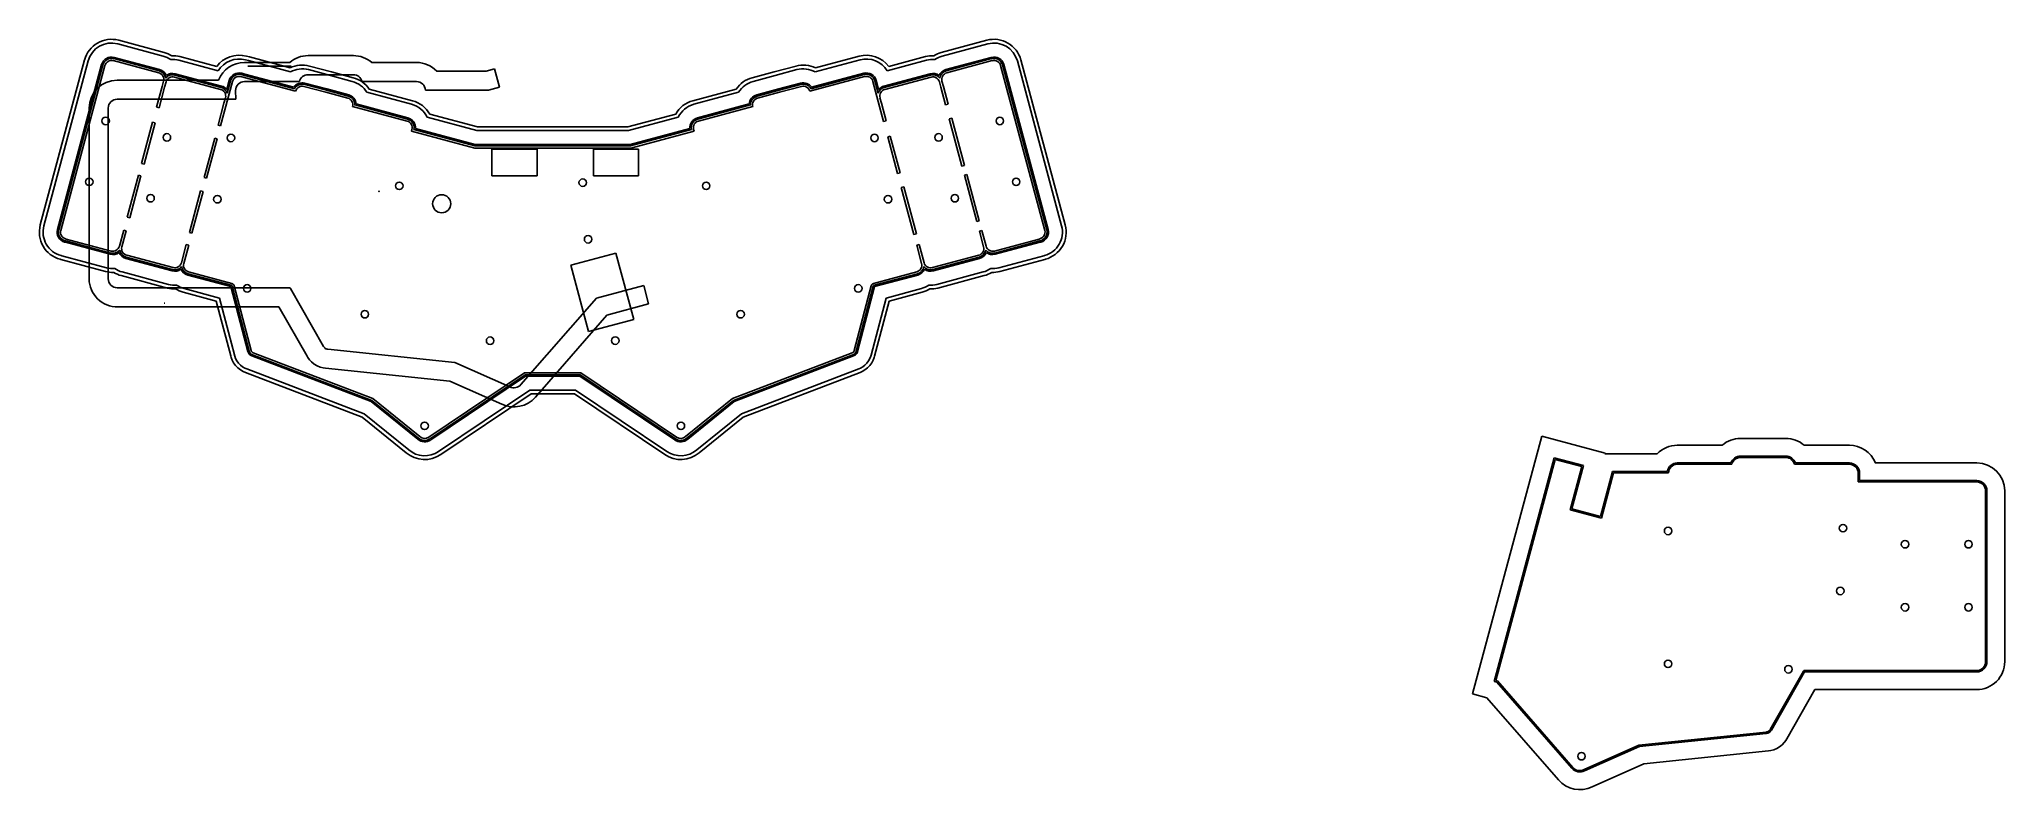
# Model space of a CAD drawing. Header units: millimetres. Extents: x -100 to 477, y -176 to 45.
import ezdxf

# ---------------------------------------------------------------- set-up
doc = ezdxf.new("R2010")
doc.units = ezdxf.units.MM
doc.header["$MEASUREMENT"] = 0
for name, color, linetype in [('atar_full_gasket_onepiece v6_Sketch2', 7, 'Continuous'), ('atar_full_gasket_onepiece v6_Sketch21', 7, 'Continuous'), ('atar_full_gasket_onepiece v6_Sketch49', 7, 'Continuous'), ('atar_full_gasket_onepiece v6_Sketch5', 7, 'Continuous')]:
    doc.layers.add(name, color=color, linetype=linetype)

msp = doc.modelspace()

# ---------------------------------------------------------------- linework, layer by layer
at = {"layer": 'atar_full_gasket_onepiece v6_Sketch2'}
for p, q in [((-63.25, 39.69, 1.51), (-76.57, 43.26, 1.51)), ((-62.96, 40.75, 1.51), (-76.29, 44.32, 1.51)), ((178.27, 44.32, 1.51), (164.95, 40.75, 1.51)), ((178.56, 43.26, 1.51), (165.23, 39.69, 1.51)), ((-86.33, 38.53, 1.51), (-99.3, -9.88, 1.51)), ((-85.27, 38.24, 1.51), (-98.24, -10.17, 1.51)), ((-81.31, 37.18, 1.51), (-94.28, -11.23, 1.51)), ((-80.92, 37.08, 1.51), (-93.89, -11.33, 1.51)), ((-80.34, 36.92, 1.51), (-93.31, -11.49, 1.51)), ((-64.57, 34.77, 1.51), (-77.89, 38.34, 1.51)), ((-64.41, 35.34, 1.51), (-77.74, 38.92, 1.51)), ((-64.31, 35.73, 1.51), (-77.64, 39.3, 1.51)), ((-47.09, 35.36, 1.51), (-58.64, 38.46, 1.51)), ((-47.56, 36.63, 1.51), (-58.36, 39.52, 1.51)), ((-39.28, 34.38, 1.51), (-40.21, 34.63, 1.51)), ((-38.22, 38.34, 1.51), (-39.15, 38.59, 1.51)), ((-37.94, 39.41, 1.51), (-38.86, 39.65, 1.51)), ((-25.93, 35.05, 1.51), (-38.22, 38.34, 1.51)), ((-26.05, 36.22, 1.51), (-37.94, 39.41, 1.51)), ((-14.21, 33.98, 1.51), (-20.64, 35.7, 1.51)), ((-13.93, 35.04, 1.51), (-20.35, 36.76, 1.51)), ((-7.51, 33.32, 1.51), (-13.93, 35.04, 1.51)), ((115.91, 35.04, 1.51), (109.49, 33.32, 1.51)), ((122.34, 36.76, 1.51), (115.91, 35.04, 1.51)), ((122.62, 35.7, 1.51), (116.2, 33.98, 1.51)), ((142.19, 34.63, 1.51), (126.93, 30.54, 1.51)), ((141.13, 38.59, 1.51), (127.91, 35.05, 1.51)), ((140.84, 39.65, 1.51), (128.04, 36.22, 1.51)), ((160.63, 38.46, 1.51), (149.07, 35.36, 1.51)), ((160.34, 39.52, 1.51), (149.55, 36.63, 1.51)), ((179.62, 39.3, 1.51), (166.29, 35.73, 1.51)), ((179.72, 38.92, 1.51), (166.4, 35.34, 1.51)), ((179.88, 38.34, 1.51), (166.55, 34.77, 1.51)), ((195.3, -11.49, 1.51), (182.33, 36.92, 1.51)), ((195.88, -11.33, 1.51), (182.91, 37.08, 1.51)), ((196.26, -11.23, 1.51), (183.29, 37.18, 1.51)), ((200.22, -10.17, 1.51), (187.25, 38.24, 1.51)), ((201.29, -9.88, 1.51), (188.32, 38.53, 1.51)), ((-65.19, 24.72, 1.51), (-63.58, 30.73, 1.51)), ((-62.84, 30.53, 1.51), (-64.45, 24.52, 1.51)), ((-63.58, 30.73, 1.51), (-63.16, 32.32, 1.51)), ((-62.41, 32.12, 1.51), (-62.84, 30.53, 1.51)), ((-46.41, 29.9, 1.51), (-59.96, 33.53, 1.51)), ((-46.25, 30.48, 1.51), (-59.81, 34.11, 1.51)), ((-46.15, 30.86, 1.51), (-59.7, 34.5, 1.51)), ((-42.92, 32.25, 1.51), (-46.41, 19.17, 1.51)), ((-43.88, 32.51, 1.51), (-44.59, 29.85, 1.51)), ((-43.49, 32.41, 1.51), (-44.46, 28.8, 1.51)), ((-39.54, 33.42, 1.51), (-40.47, 33.66, 1.51)), ((-39.39, 34, 1.51), (-40.31, 34.24, 1.51)), ((-24.41, 29.36, 1.51), (-39.54, 33.42, 1.51)), ((-24.76, 30.08, 1.51), (-39.39, 34, 1.51)), ((-24.95, 30.54, 1.51), (-39.28, 34.38, 1.51)), ((-15.53, 29.05, 1.51), (-21.96, 30.78, 1.51)), ((-15.38, 29.63, 1.51), (-21.8, 31.36, 1.51)), ((-15.28, 30.02, 1.51), (-21.7, 31.74, 1.51)), ((-9.11, 27.33, 1.51), (-15.53, 29.05, 1.51)), ((-8.96, 27.91, 1.51), (-15.38, 29.63, 1.51)), ((-8.85, 28.3, 1.51), (-15.28, 30.02, 1.51)), ((-7.79, 32.26, 1.51), (-14.21, 33.98, 1.51)), ((9.59, 25.53, 1.51), (-3.54, 29.05, 1.51)), ((9.88, 26.59, 1.51), (-2.84, 30, 1.51)), ((104.82, 30, 1.51), (92.11, 26.59, 1.51)), ((105.52, 29.05, 1.51), (92.39, 25.53, 1.51)), ((116.2, 33.98, 1.51), (109.77, 32.26, 1.51)), ((117.26, 30.02, 1.51), (110.84, 28.3, 1.51)), ((117.36, 29.63, 1.51), (110.94, 27.91, 1.51)), ((117.52, 29.05, 1.51), (111.09, 27.33, 1.51)), ((123.68, 31.74, 1.51), (117.26, 30.02, 1.51)), ((123.79, 31.36, 1.51), (117.36, 29.63, 1.51)), ((123.94, 30.78, 1.51), (117.52, 29.05, 1.51)), ((142.45, 33.66, 1.51), (126.39, 29.36, 1.51)), ((142.29, 34.24, 1.51), (126.75, 30.08, 1.51)), ((148.04, 20.49, 1.51), (144.9, 32.25, 1.51)), ((146.44, 28.8, 1.51), (145.48, 32.41, 1.51)), ((146.57, 29.85, 1.51), (145.87, 32.51, 1.51)), ((161.69, 34.5, 1.51), (148.13, 30.86, 1.51)), ((161.79, 34.11, 1.51), (148.23, 30.48, 1.51)), ((161.95, 33.53, 1.51), (148.39, 29.9, 1.51)), ((164.82, 30.53, 1.51), (164.4, 32.12, 1.51)), ((166.21, 25.35, 1.51), (164.82, 30.53, 1.51)), ((165.14, 32.32, 1.51), (165.56, 30.73, 1.51)), ((165.56, 30.73, 1.51), (166.95, 25.55, 1.51)), ((-64.45, 24.52, 1.51), (-65.19, 24.72, 1.51)), ((-47.16, 19.37, 1.51), (-45.42, 25.86, 1.51)), ((-45.42, 25.86, 1.51), (-44.99, 27.45, 1.51)), ((8.27, 20.6, 1.51), (-7.7, 24.88, 1.51)), ((8.43, 21.18, 1.51), (-7.03, 25.33, 1.51)), ((8.53, 21.57, 1.51), (-6.64, 25.64, 1.51)), ((108.62, 25.64, 1.51), (93.45, 21.57, 1.51)), ((109.01, 25.33, 1.51), (93.56, 21.18, 1.51)), ((109.68, 24.88, 1.51), (93.71, 20.6, 1.51)), ((146.97, 27.45, 1.51), (147.4, 25.86, 1.51)), ((147.4, 25.86, 1.51), (148.79, 20.68, 1.51)), ((166.95, 25.55, 1.51), (166.21, 25.35, 1.51)), ((-69.6, 8.16, 1.51), (-66.35, 20.27, 1.51)), ((-65.63, 20.07, 1.51), (-68.87, 7.97, 1.51)), ((-66.35, 20.27, 1.51), (-65.63, 20.07, 1.51)), ((-46.41, 19.17, 1.51), (-47.16, 19.37, 1.51)), ((9.56, 17.67, 1.51), (9.69, 18.16, 1.51)), ((28.1, 12.7, 1.51), (9.56, 17.67, 1.51)), ((28.18, 13.3, 1.51), (10.29, 18.1, 1.51)), ((28.23, 13.7, 1.51), (10.74, 18.39, 1.51)), ((28.77, 17.8, 1.51), (14.17, 21.72, 1.51)), ((28.92, 18.9, 1.51), (14.92, 22.65, 1.51)), ((73.2, 17.8, 1.51), (28.77, 17.8, 1.51)), ((73.06, 18.9, 1.51), (28.92, 18.9, 1.51)), ((87.06, 22.65, 1.51), (73.06, 18.9, 1.51)), ((87.81, 21.72, 1.51), (73.2, 17.8, 1.51)), ((91.24, 18.39, 1.51), (73.74, 13.7, 1.51)), ((91.69, 18.1, 1.51), (73.8, 13.3, 1.51)), ((92.43, 17.67, 1.51), (73.87, 12.7, 1.51)), ((92.3, 18.16, 1.51), (92.43, 17.67, 1.51)), ((148.79, 20.68, 1.51), (148.04, 20.49, 1.51)), ((167.29, 21.27, 1.51), (168.02, 21.47, 1.51)), ((171.01, 7.39, 1.51), (167.29, 21.27, 1.51)), ((168.02, 21.47, 1.51), (171.74, 7.58, 1.51)), ((-51.23, 4.05, 1.51), (-48.14, 15.59, 1.51)), ((-47.41, 15.4, 1.51), (-50.51, 3.85, 1.51)), ((-48.14, 15.59, 1.51), (-47.41, 15.4, 1.51)), ((73.87, 12.7, 1.51), (28.1, 12.7, 1.51)), ((73.8, 13.3, 1.51), (28.18, 13.3, 1.51)), ((73.74, 13.7, 1.51), (28.23, 13.7, 1.51)), ((33.18, 4.57, 1.51), (33.18, 12.41, 1.51)), ((33.18, 12.41, 1.51), (46.42, 12.41, 1.51)), ((46.42, 12.41, 1.51), (46.42, 4.57, 1.51)), ((62.9, 4.51, 1.51), (62.9, 12.35, 1.51)), ((62.9, 12.35, 1.51), (76.14, 12.35, 1.51)), ((76.14, 12.35, 1.51), (76.14, 4.51, 1.51)), ((149.24, 15.98, 1.51), (149.97, 16.17, 1.51)), ((152.12, 5.22, 1.51), (149.24, 15.98, 1.51)), ((149.97, 16.17, 1.51), (152.85, 5.42, 1.51)), ((-68.87, 7.97, 1.51), (-69.6, 8.16, 1.51)), ((171.74, 7.58, 1.51), (171.01, 7.39, 1.51)), ((-73.81, -7.56, 1.51), (-70.53, 4.7, 1.51)), ((-69.8, 4.5, 1.51), (-73.08, -7.75, 1.51)), ((-70.53, 4.7, 1.51), (-69.8, 4.5, 1.51)), ((-55.56, -12.1, 1.51), (-52.28, 0.14, 1.51)), ((-52.28, 0.14, 1.51), (-51.55, -0.06, 1.51)), ((-50.51, 3.85, 1.51), (-51.23, 4.05, 1.51)), ((46.42, 4.57, 1.51), (33.18, 4.57, 1.51)), ((76.14, 4.51, 1.51), (62.9, 4.51, 1.51)), ((152.85, 5.42, 1.51), (152.12, 5.22, 1.51)), ((153.22, 1.12, 1.51), (153.95, 1.31, 1.51)), ((156.92, -12.68, 1.51), (153.22, 1.12, 1.51)), ((153.95, 1.31, 1.51), (157.64, -12.48, 1.51)), ((171.72, 4.74, 1.51), (172.44, 4.94, 1.51)), ((175.37, -8.87, 1.51), (171.72, 4.74, 1.51)), ((172.44, 4.94, 1.51), (176.09, -8.68, 1.51)), ((-51.55, -0.06, 1.51), (-54.83, -12.29, 1.51)), ((-76.09, -16.1, 1.51), (-74.82, -11.37, 1.51)), ((-74.82, -11.37, 1.51), (-74.1, -11.56, 1.51)), ((-73.08, -7.75, 1.51), (-73.81, -7.56, 1.51)), ((176.09, -8.68, 1.51), (175.37, -8.87, 1.51)), ((176.11, -11.65, 1.51), (176.83, -11.46, 1.51)), ((176.83, -11.46, 1.51), (178.07, -16.1, 1.51)), ((-92.16, -14.9, 1.51), (-91.95, -14.96, 1.51)), ((-92.06, -14.51, 1.51), (-91.84, -14.57, 1.51)), ((-91.95, -14.96, 1.51), (-78.8, -18.48, 1.51)), ((-91.9, -13.94, 1.51), (-91.69, -13.99, 1.51)), ((-91.84, -14.57, 1.51), (-78.69, -18.1, 1.51)), ((-91.69, -13.99, 1.51), (-78.54, -17.52, 1.51)), ((-74.1, -11.56, 1.51), (-75.37, -16.29, 1.51)), ((-57.92, -20.97, 1.51), (-56.48, -15.56, 1.51)), ((-55.76, -15.76, 1.51), (-57.21, -21.16, 1.51)), ((-56.48, -15.56, 1.51), (-55.76, -15.76, 1.51)), ((-54.83, -12.29, 1.51), (-55.56, -12.1, 1.51)), ((157.64, -12.48, 1.51), (156.92, -12.68, 1.51)), ((157.74, -15.76, 1.51), (158.46, -15.56, 1.51)), ((159.19, -21.16, 1.51), (157.74, -15.76, 1.51)), ((158.46, -15.56, 1.51), (159.91, -20.97, 1.51)), ((177.36, -16.29, 1.51), (176.11, -11.65, 1.51)), ((180.52, -17.52, 1.51), (193.67, -13.99, 1.51)), ((180.68, -18.1, 1.51), (193.83, -14.57, 1.51)), ((180.78, -18.48, 1.51), (193.93, -14.96, 1.51)), ((193.67, -13.99, 1.51), (193.88, -13.94, 1.51)), ((193.83, -14.57, 1.51), (194.04, -14.51, 1.51)), ((193.93, -14.96, 1.51), (194.14, -14.9, 1.51)), ((-93.51, -19.92, 1.51), (-93.29, -19.98, 1.51)), ((-93.29, -19.98, 1.51), (-80.14, -23.5, 1.51)), ((-93.22, -18.86, 1.51), (-93.01, -18.92, 1.51)), ((-93.01, -18.92, 1.51), (-79.86, -22.44, 1.51)), ((-74.22, -19.71, 1.51), (-60.63, -23.35, 1.51)), ((-74.11, -19.32, 1.51), (-60.53, -22.97, 1.51)), ((-73.96, -18.74, 1.51), (-60.37, -22.39, 1.51)), ((56.28, -21.64, 1.51), (69.49, -18.1, 1.51)), ((61.51, -41.17, 1.51), (56.28, -21.64, 1.51)), ((69.49, -18.1, 1.51), (74.73, -37.63, 1.51)), ((162.36, -22.39, 1.51), (175.94, -18.74, 1.51)), ((162.51, -22.97, 1.51), (176.1, -19.32, 1.51)), ((162.62, -23.35, 1.51), (176.2, -19.71, 1.51)), ((181.84, -22.44, 1.51), (194.99, -18.92, 1.51)), ((182.13, -23.5, 1.51), (195.28, -19.98, 1.51)), ((194.99, -18.92, 1.51), (195.2, -18.86, 1.51)), ((195.28, -19.98, 1.51), (195.49, -19.92, 1.51)), ((-75.56, -24.73, 1.51), (-61.98, -28.37, 1.51)), ((-75.28, -23.67, 1.51), (-61.69, -27.31, 1.51)), ((-57.11, -28.54, 1.51), (-46.77, -31.31, 1.51)), ((-56.05, -24.58, 1.51), (-43.42, -27.96, 1.51)), ((-55.95, -24.19, 1.51), (-43.29, -27.58, 1.51)), ((-55.8, -23.61, 1.51), (-43.1, -27.01, 1.51)), ((-43.42, -27.96, 1.51), (-43.41, -27.97, 1.51)), ((-43.41, -27.97, 1.51), (-38.41, -46.96, 1.51)), ((-43.41, -27.97, 1.51), (-43.41, -27.97, 1.51)), ((-43.29, -27.58, 1.51), (-43.15, -27.64, 1.51)), ((-43.15, -27.64, 1.51), (-43.12, -27.65, 1.51)), ((-43.12, -27.65, 1.51), (-43.1, -27.67, 1.51)), ((-43.1, -27.01, 1.51), (-42.88, -27.1, 1.51)), ((-43.1, -27.67, 1.51), (-43.09, -27.68, 1.51)), ((-43.09, -27.68, 1.51), (-43.07, -27.71, 1.51)), ((-43.07, -27.71, 1.51), (-43.04, -27.8, 1.51)), ((-43.04, -27.8, 1.51), (-43.02, -27.86, 1.51)), ((-43.02, -27.86, 1.51), (-38.02, -46.86, 1.51)), ((-42.88, -27.1, 1.51), (-42.79, -27.15, 1.51)), ((-42.79, -27.15, 1.51), (-42.7, -27.22, 1.51)), ((-42.7, -27.22, 1.51), (-42.63, -27.29, 1.51)), ((-42.63, -27.29, 1.51), (-42.56, -27.39, 1.51)), ((-42.56, -27.39, 1.51), (-42.53, -27.45, 1.51)), ((-42.53, -27.45, 1.51), (-42.47, -27.61, 1.51)), ((-42.47, -27.61, 1.51), (-42.44, -27.71, 1.51)), ((-42.44, -27.71, 1.51), (-42.44, -27.71, 1.51)), ((-42.44, -27.71, 1.51), (-37.44, -46.7, 1.51)), ((139.43, -46.7, 1.51), (144.42, -27.71, 1.51)), ((140, -46.86, 1.51), (145, -27.86, 1.51)), ((140.39, -46.97, 1.51), (145.39, -27.97, 1.51)), ((144.42, -27.71, 1.51), (144.45, -27.61, 1.51)), ((144.42, -27.71, 1.51), (144.42, -27.71, 1.51)), ((144.45, -27.61, 1.51), (144.51, -27.45, 1.51)), ((144.51, -27.45, 1.51), (144.54, -27.39, 1.51)), ((144.54, -27.39, 1.51), (144.61, -27.29, 1.51)), ((144.61, -27.29, 1.51), (144.68, -27.22, 1.51)), ((144.68, -27.22, 1.51), (144.77, -27.15, 1.51)), ((144.77, -27.15, 1.51), (144.87, -27.1, 1.51)), ((144.87, -27.1, 1.51), (145.08, -27.01, 1.51)), ((145, -27.87, 1.51), (145.02, -27.8, 1.51)), ((145, -27.86, 1.51), (145, -27.87, 1.51)), ((145.02, -27.8, 1.51), (145.06, -27.71, 1.51)), ((145.06, -27.71, 1.51), (145.08, -27.68, 1.51)), ((145.08, -27.01, 1.51), (157.78, -23.61, 1.51)), ((145.08, -27.67, 1.51), (145.11, -27.65, 1.51)), ((145.08, -27.68, 1.51), (145.08, -27.67, 1.51)), ((145.11, -27.65, 1.51), (145.13, -27.64, 1.51)), ((145.13, -27.64, 1.51), (145.27, -27.58, 1.51)), ((145.27, -27.58, 1.51), (157.93, -24.19, 1.51)), ((145.39, -27.97, 1.51), (145.4, -27.96, 1.51)), ((145.39, -27.97, 1.51), (145.39, -27.97, 1.51)), ((145.4, -27.96, 1.51), (158.04, -24.58, 1.51)), ((148.75, -31.31, 1.51), (159.1, -28.54, 1.51)), ((163.68, -27.31, 1.51), (177.26, -23.67, 1.51)), ((163.96, -28.37, 1.51), (177.55, -24.73, 1.51)), ((-57.4, -29.6, 1.51), (-47.67, -32.21, 1.51)), ((-47.67, -32.21, 1.51), (-43.43, -48.29, 1.51)), ((-46.77, -31.31, 1.51), (-42.37, -48.01, 1.51)), ((144.34, -48.05, 1.51), (148.75, -31.31, 1.51)), ((145.4, -48.34, 1.51), (149.65, -32.21, 1.51)), ((149.65, -32.21, 1.51), (159.38, -29.6, 1.51)), ((74.73, -37.63, 1.51), (61.51, -41.17, 1.51)), ((-43.43, -48.29, 1.51), (-43.43, -48.33, 1.51)), ((-43.43, -48.33, 1.51), (-43.32, -48.72, 1.51)), ((-43.32, -48.72, 1.51), (-43, -49.55, 1.51)), ((-43, -49.55, 1.51), (-42.59, -50.31, 1.51)), ((-42.59, -50.31, 1.51), (-42.02, -51.11, 1.51)), ((-42.37, -48.01, 1.51), (-42.36, -48.04, 1.51)), ((-42.36, -48.04, 1.51), (-42.27, -48.38, 1.51)), ((-42.27, -48.38, 1.51), (-42, -49.09, 1.51)), ((-42.02, -51.11, 1.51), (-41.32, -51.82, 1.51)), ((-42, -49.09, 1.51), (-41.65, -49.73, 1.51)), ((-41.65, -49.73, 1.51), (-41.17, -50.4, 1.51)), ((-41.32, -51.82, 1.51), (-40.56, -52.41, 1.51)), ((-41.17, -50.4, 1.51), (-40.58, -51, 1.51)), ((-40.58, -51, 1.51), (-39.95, -51.49, 1.51)), ((-39.95, -51.49, 1.51), (-39.3, -51.87, 1.51)), ((-39.3, -51.87, 1.51), (-38.75, -52.11, 1.51)), ((-38.41, -46.96, 1.51), (-38.41, -46.96, 1.51)), ((-38.41, -46.96, 1.51), (-38.37, -47.11, 1.51)), ((-38.37, -47.11, 1.51), (-38.27, -47.37, 1.51)), ((-38.27, -47.37, 1.51), (-38.17, -47.55, 1.51)), ((-38.17, -47.55, 1.51), (-38.02, -47.76, 1.51)), ((-38.02, -46.86, 1.51), (-38.02, -46.86, 1.51)), ((-38.02, -46.86, 1.51), (-37.99, -46.98, 1.51)), ((-38.02, -47.76, 1.51), (-37.85, -47.94, 1.51)), ((-37.99, -46.98, 1.51), (-37.9, -47.21, 1.51)), ((-37.9, -47.21, 1.51), (-37.83, -47.33, 1.51)), ((-37.85, -47.94, 1.51), (-37.65, -48.09, 1.51)), ((-37.83, -47.33, 1.51), (-37.71, -47.5, 1.51)), ((-37.71, -47.5, 1.51), (-37.58, -47.64, 1.51)), ((-37.65, -48.09, 1.51), (-37.45, -48.2, 1.51)), ((-37.58, -47.64, 1.51), (-37.43, -47.75, 1.51)), ((-37.45, -48.2, 1.51), (-37.21, -48.31, 1.51)), ((-37.44, -46.7, 1.51), (-37.44, -46.7, 1.51)), ((-37.44, -46.7, 1.51), (-37.42, -46.8, 1.51)), ((-37.43, -47.75, 1.51), (-37.27, -47.84, 1.51)), ((-37.42, -46.8, 1.51), (-37.35, -46.96, 1.51)), ((-37.35, -46.96, 1.51), (-37.32, -47.02, 1.51)), ((-37.32, -47.02, 1.51), (-37.25, -47.12, 1.51)), ((-37.27, -47.84, 1.51), (-37.06, -47.94, 1.51)), ((-37.25, -47.12, 1.51), (-37.18, -47.19, 1.51)), ((-37.21, -48.31, 1.51), (-2.27, -61.7, 1.51)), ((-37.18, -47.19, 1.51), (-37.09, -47.26, 1.51)), ((-37.09, -47.26, 1.51), (-37, -47.31, 1.51)), ((-37.06, -47.94, 1.51), (-2.06, -61.35, 1.51)), ((-37, -47.31, 1.51), (-36.83, -47.38, 1.51)), ((-36.83, -47.38, 1.51), (-1.76, -60.82, 1.51)), ((103.75, -60.82, 1.51), (138.82, -47.38, 1.51)), ((104.05, -61.35, 1.51), (139.04, -47.94, 1.51)), ((104.25, -61.7, 1.51), (139.19, -48.31, 1.51)), ((138.82, -47.38, 1.51), (138.99, -47.31, 1.51)), ((138.99, -47.31, 1.51), (139.08, -47.26, 1.51)), ((139.04, -47.94, 1.51), (139.26, -47.84, 1.51)), ((139.08, -47.26, 1.51), (139.16, -47.19, 1.51)), ((139.16, -47.19, 1.51), (139.23, -47.12, 1.51)), ((139.19, -48.31, 1.51), (139.44, -48.2, 1.51)), ((139.23, -47.12, 1.51), (139.31, -47.02, 1.51)), ((139.26, -47.84, 1.51), (139.41, -47.75, 1.51)), ((139.31, -47.02, 1.51), (139.34, -46.96, 1.51)), ((139.34, -46.96, 1.51), (139.4, -46.8, 1.51)), ((139.4, -46.8, 1.51), (139.43, -46.7, 1.51)), ((139.41, -47.75, 1.51), (139.56, -47.64, 1.51)), ((139.43, -46.7, 1.51), (139.43, -46.7, 1.51)), ((139.44, -48.2, 1.51), (139.64, -48.09, 1.51)), ((139.56, -47.64, 1.51), (139.7, -47.5, 1.51)), ((139.64, -48.09, 1.51), (139.83, -47.94, 1.51)), ((139.7, -47.5, 1.51), (139.82, -47.33, 1.51)), ((139.82, -47.33, 1.51), (139.89, -47.21, 1.51)), ((139.83, -47.94, 1.51), (140, -47.76, 1.51)), ((139.89, -47.21, 1.51), (139.97, -46.98, 1.51)), ((139.97, -46.98, 1.51), (140, -46.86, 1.51)), ((140, -46.86, 1.51), (140, -46.86, 1.51)), ((140, -47.76, 1.51), (140.16, -47.55, 1.51)), ((140.16, -47.55, 1.51), (140.25, -47.37, 1.51)), ((140.25, -47.37, 1.51), (140.35, -47.11, 1.51)), ((140.35, -47.11, 1.51), (140.39, -46.97, 1.51)), ((140.39, -46.97, 1.51), (140.39, -46.97, 1.51)), ((140.73, -52.11, 1.51), (141.28, -51.87, 1.51)), ((141.28, -51.87, 1.51), (141.93, -51.49, 1.51)), ((141.93, -51.49, 1.51), (142.57, -51, 1.51)), ((142.55, -52.41, 1.51), (143.3, -51.82, 1.51)), ((142.57, -51, 1.51), (143.16, -50.4, 1.51)), ((143.16, -50.4, 1.51), (143.64, -49.73, 1.51)), ((143.3, -51.82, 1.51), (144, -51.11, 1.51)), ((143.64, -49.73, 1.51), (143.98, -49.09, 1.51)), ((143.98, -49.09, 1.51), (144.25, -48.38, 1.51)), ((144, -51.11, 1.51), (144.57, -50.31, 1.51)), ((144.25, -48.38, 1.51), (144.34, -48.08, 1.51)), ((144.34, -48.08, 1.51), (144.34, -48.05, 1.51)), ((144.57, -50.31, 1.51), (144.99, -49.55, 1.51)), ((144.99, -49.55, 1.51), (145.3, -48.72, 1.51)), ((145.3, -48.72, 1.51), (145.4, -48.38, 1.51)), ((145.4, -48.38, 1.51), (145.4, -48.34, 1.51)), ((-40.56, -52.41, 1.51), (-39.79, -52.86, 1.51)), ((-39.79, -52.86, 1.51), (-39.16, -53.13, 1.51)), ((-39.16, -53.13, 1.51), (-4.89, -66.26, 1.51)), ((-38.75, -52.11, 1.51), (-4.34, -65.3, 1.51)), ((14.66, -72.12, 1.51), (42.74, -53.24, 1.51)), ((15, -72.61, 1.51), (42.92, -53.84, 1.51)), ((15.22, -72.94, 1.51), (43.05, -54.24, 1.51)), ((42.74, -53.24, 1.51), (59.24, -53.24, 1.51)), ((42.92, -53.84, 1.51), (59.06, -53.84, 1.51)), ((43.05, -54.24, 1.51), (58.94, -54.24, 1.51)), ((58.94, -54.24, 1.51), (86.76, -72.94, 1.51)), ((59.06, -53.84, 1.51), (86.99, -72.61, 1.51)), ((59.24, -53.24, 1.51), (87.33, -72.12, 1.51)), ((106.32, -65.3, 1.51), (140.73, -52.11, 1.51)), ((106.88, -66.26, 1.51), (141.14, -53.13, 1.51)), ((141.14, -53.13, 1.51), (141.77, -52.86, 1.51)), ((141.77, -52.86, 1.51), (142.55, -52.41, 1.51)), ((-2.27, -61.7, 1.51), (11.39, -72.71, 1.51)), ((-2.06, -61.35, 1.51), (11.65, -72.41, 1.51)), ((-1.76, -60.82, 1.51), (12.04, -71.95, 1.51)), ((17.53, -76.33, 1.51), (44.3, -58.34, 1.51)), ((18.15, -77.24, 1.51), (44.63, -59.44, 1.51)), ((44.3, -58.34, 1.51), (57.69, -58.34, 1.51)), ((44.63, -59.44, 1.51), (57.35, -59.44, 1.51)), ((57.35, -59.44, 1.51), (83.84, -77.24, 1.51)), ((57.69, -58.34, 1.51), (84.45, -76.33, 1.51)), ((89.94, -71.95, 1.51), (103.75, -60.82, 1.51)), ((90.33, -72.41, 1.51), (104.05, -61.35, 1.51)), ((90.59, -72.71, 1.51), (104.25, -61.7, 1.51)), ((-4.89, -66.26, 1.51), (8.05, -76.7, 1.51)), ((-4.34, -65.3, 1.51), (8.76, -75.86, 1.51)), ((93.23, -75.86, 1.51), (106.32, -65.3, 1.51)), ((93.93, -76.7, 1.51), (106.88, -66.26, 1.51))]:
    msp.add_line(p, q, dxfattribs=at)
for centre, radius in [((-80.13, 20.65, 1.51), 1.1), ((182.11, 20.65, 1.51), 1.1), ((-62.16, 15.83, 1.51), 1.1), ((-43.37, 15.66, 1.51), 1.1), ((145.35, 15.66, 1.51), 1.1), ((164.15, 15.83, 1.51), 1.1), ((-84.92, 2.78, 1.51), 1.1), ((5.98, 1.61, 1.51), 1.1), ((59.78, 2.54, 1.51), 1.1), ((96, 1.61, 1.51), 1.1), ((186.9, 2.78, 1.51), 1.1), ((-66.95, -2.03, 1.51), 1.1), ((-47.36, -2.32, 1.51), 1.1), ((18.43, -3.66, 1.51), 2.65), ((149.34, -2.32, 1.51), 1.1), ((168.93, -2.03, 1.51), 1.1), ((61.37, -14.08, 1.51), 1.1), ((-38.63, -28.47, 1.51), 1.1), ((140.61, -28.47, 1.51), 1.1), ((-4.12, -36.06, 1.51), 1.1), ((106.1, -36.06, 1.51), 1.1), ((32.62, -43.83, 1.51), 1.1), ((69.33, -43.8, 1.51), 1.1), ((13.41, -68.81, 1.51), 1.1), ((88.58, -68.81, 1.51), 1.1)]:
    msp.add_circle(centre, radius, dxfattribs=at)
for centre, radius, start, end in [((-78.41, 36.4, 1.51), 8.2, 75.00023, 164.9998), ((-78.41, 36.4, 1.51), 7.1, 75.00053, 164.99978), ((-65.09, 32.83, 1.51), 8.2, 58.09051, 74.99853), ((167.07, 32.83, 1.51), 8.2, 105.00305, 121.90888), ((180.4, 36.4, 1.51), 8.2, 15.00101, 104.99776), ((180.4, 36.4, 1.51), 7.1, 15.00109, 104.9989), ((-78.41, 36.4, 1.51), 3, 75.00069, 164.99966), ((-78.41, 36.4, 1.51), 2.6, 75.00064, 164.99927), ((-78.41, 36.4, 1.51), 2, 75.00083, 164.99927), ((-65.09, 32.83, 1.51), 2, 345.00231, 74.99764), ((-65.09, 32.83, 1.51), 2.6, 8.46395, 74.99791), ((-65.09, 32.83, 1.51), 3, 22.3473, 74.99803), ((-65.09, 32.83, 1.51), 7.1, 55.37132, 74.99927), ((-60.48, 31.6, 1.51), 3, 75.00191, 127.65276), ((-60.48, 31.6, 1.51), 7.1, 75.0007, 94.62871), ((-60.48, 31.6, 1.51), 8.2, 75.00065, 91.90952), ((-40.98, 31.73, 1.51), 8.2, 75.00126, 143.35172), ((-40.98, 31.73, 1.51), 7.1, 75.0013, 149.26824), ((-40.98, 31.73, 1.51), 3, 75.00175, 165.00362), ((-22.48, 28.84, 1.51), 8.2, 74.99949, 115.8787), ((-22.48, 28.84, 1.51), 7.1, 74.99944, 119.08497), ((124.46, 28.84, 1.51), 8.2, 64.12102, 105.0024), ((124.46, 28.84, 1.51), 7.1, 60.91469, 105.00247), ((142.97, 31.73, 1.51), 8.2, 36.64871, 104.99865), ((142.97, 31.73, 1.51), 7.1, 30.73232, 104.99695), ((142.97, 31.73, 1.51), 3, 14.99796, 104.99604), ((162.46, 31.6, 1.51), 8.2, 88.09078, 105.00311), ((162.46, 31.6, 1.51), 7.1, 85.37157, 105.00153), ((162.46, 31.6, 1.51), 3, 52.34628, 105.00417), ((167.07, 32.83, 1.51), 7.1, 105.00314, 124.62797), ((167.07, 32.83, 1.51), 3, 105.00408, 157.65047), ((167.07, 32.83, 1.51), 2.6, 105.00433, 171.53305), ((167.07, 32.83, 1.51), 2, 105.0049, 194.99513), ((180.4, 36.4, 1.51), 3, 15.00297, 104.997), ((180.4, 36.4, 1.51), 2.6, 15.00316, 104.99682), ((180.4, 36.4, 1.51), 2, 15.00357, 104.9964), ((-60.48, 31.6, 1.51), 2.6, 75.00202, 141.53614), ((-60.48, 31.6, 1.51), 2, 75.00229, 164.9978), ((-46.92, 27.97, 1.51), 2, 344.99955, 75.00044), ((-46.92, 27.97, 1.51), 2.6, 18.64108, 75.00044), ((-46.92, 27.97, 1.51), 3, 38.98919, 75.00044), ((-40.98, 31.73, 1.51), 2.6, 75.00187, 165.00189), ((-40.98, 31.73, 1.51), 2, 75.00214, 164.99799), ((-22.48, 28.84, 1.51), 3, 74.99935, 145.52748), ((-22.48, 28.84, 1.51), 2.6, 74.9994, 151.65813), ((-22.48, 28.84, 1.51), 2, 74.99922, 165.00082), ((-9.63, 25.4, 1.51), 7.1, 30.91524, 74.99971), ((-9.63, 25.4, 1.51), 8.2, 34.12146, 74.9994), ((111.61, 25.4, 1.51), 8.2, 105.00288, 145.87821), ((111.61, 25.4, 1.51), 7.1, 105.00142, 149.08435), ((124.46, 28.84, 1.51), 3, 34.47108, 105.00321), ((124.46, 28.84, 1.51), 2.6, 28.34001, 105.00341), ((124.46, 28.84, 1.51), 2, 14.99612, 105.00385), ((142.97, 31.73, 1.51), 2.6, 15.00001, 104.99579), ((142.97, 31.73, 1.51), 2, 15.00462, 104.99524), ((148.91, 27.97, 1.51), 2.6, 105.00468, 161.36942), ((148.91, 27.97, 1.51), 3, 105.00441, 141.01676), ((148.91, 27.97, 1.51), 2, 105.0053, 194.99476), ((162.46, 31.6, 1.51), 2.6, 38.46197, 105.00442), ((162.46, 31.6, 1.51), 2, 14.99503, 105.005), ((-9.63, 25.4, 1.51), 2, 345.001, 74.99903), ((-9.63, 25.4, 1.51), 2.6, 358.34298, 74.99914), ((-9.63, 25.4, 1.51), 3, 4.47338, 74.99919), ((7.75, 18.67, 1.51), 7.1, 25.38152, 74.9995), ((7.75, 18.67, 1.51), 8.2, 29.03588, 74.99977), ((94.23, 18.67, 1.51), 8.2, 105.00252, 150.96807), ((94.23, 18.67, 1.51), 7.1, 105.0026, 154.62215), ((111.61, 25.4, 1.51), 3, 105.00387, 175.52493), ((111.61, 25.4, 1.51), 2.6, 105.0041, 181.65484), ((111.61, 25.4, 1.51), 2, 105.00464, 194.99542), ((7.75, 18.67, 1.51), 2, 345.00091, 74.99923), ((7.75, 18.67, 1.51), 2.6, 347.20443, 74.99923), ((7.75, 18.67, 1.51), 3, 354.59597, 74.99963), ((94.23, 18.67, 1.51), 3, 105.00338, 185.40437), ((94.23, 18.67, 1.51), 2.6, 105.00358, 192.79476), ((94.23, 18.67, 1.51), 2, 105.00405, 194.99615), ((-91.38, -12, 1.51), 8.2, 164.99879, 255.00127), ((-91.38, -12, 1.51), 7.1, 164.99875, 255.00131), ((-91.38, -12, 1.51), 3, 164.99837, 255.00166), ((-91.38, -12, 1.51), 2.6, 164.99827, 255.00175), ((-91.38, -12, 1.51), 2, 164.99805, 255.00196), ((193.37, -12, 1.51), 2, 284.99792, 15.00203), ((193.37, -12, 1.51), 2.6, 284.99813, 15.00179), ((193.37, -12, 1.51), 3, 284.99822, 15.00169), ((193.37, -12, 1.51), 7.1, 284.99857, 15.00062), ((193.37, -12, 1.51), 8.2, 284.99922, 15.00058), ((-78.02, -15.58, 1.51), 2.6, 255.00149, 320.71867), ((-78.02, -15.58, 1.51), 2, 255.00169, 344.99829), ((-73.44, -16.81, 1.51), 2.6, 189.2806, 254.9985), ((-73.44, -16.81, 1.51), 2, 165.00034, 254.99963), ((175.42, -16.81, 1.51), 2, 285.00128, 14.99878), ((175.42, -16.81, 1.51), 2.6, 285.0023, 350.71685), ((180, -15.58, 1.51), 2.6, 219.27987, 285.00474), ((180, -15.58, 1.51), 2, 194.9947, 285.00535), ((-78.02, -15.58, 1.51), 7.1, 255.00108, 274.49991), ((-78.02, -15.58, 1.51), 3, 255.00141, 307.18245), ((-73.44, -16.81, 1.51), 7.1, 235.5, 254.99283), ((-73.44, -16.81, 1.51), 3, 202.81706, 254.998), ((-59.86, -20.45, 1.51), 3, 255.00012, 307.1825), ((-59.86, -20.45, 1.51), 2.6, 255.00075, 320.71866), ((-59.86, -20.45, 1.51), 2, 255.00217, 344.99773), ((-55.28, -21.68, 1.51), 3, 202.81695, 255.00127), ((-55.28, -21.68, 1.51), 2.6, 189.28052, 255.00068), ((-55.28, -21.68, 1.51), 2, 165.0006, 254.99935), ((157.26, -21.68, 1.51), 2, 285.00139, 14.99847), ((157.26, -21.68, 1.51), 2.6, 284.99997, 350.71808), ((157.26, -21.68, 1.51), 3, 284.99934, 337.18194), ((161.84, -20.45, 1.51), 2.6, 219.28034, 285.00254), ((161.84, -20.45, 1.51), 2, 194.99831, 285.00154), ((161.84, -20.45, 1.51), 3, 232.81702, 285.00298), ((175.42, -16.81, 1.51), 3, 285.00276, 337.18091), ((175.42, -16.81, 1.51), 7.1, 285.00447, 304.49919), ((180, -15.58, 1.51), 3, 232.81694, 285.00446), ((180, -15.58, 1.51), 7.1, 265.50049, 285.00343), ((-78.02, -15.58, 1.51), 8.2, 255.00105, 271.7997), ((-73.44, -16.81, 1.51), 8.2, 238.20022, 254.99593), ((-59.86, -20.45, 1.51), 8.2, 254.99751, 271.79976), ((-59.86, -20.45, 1.51), 7.1, 254.99361, 274.49998), ((-55.28, -21.68, 1.51), 8.2, 238.20015, 255.00761), ((-55.28, -21.68, 1.51), 7.1, 235.49992, 255.00736), ((157.26, -21.68, 1.51), 7.1, 284.99287, 304.49966), ((157.26, -21.68, 1.51), 8.2, 284.99261, 301.79948), ((161.84, -20.45, 1.51), 7.1, 265.50017, 285.00464), ((161.84, -20.45, 1.51), 8.2, 268.20038, 285.00772), ((175.42, -16.81, 1.51), 8.2, 285.00764, 301.79907), ((180, -15.58, 1.51), 8.2, 268.20069, 285.00153), ((13.45, -70.39, 1.51), 3.1, 228.38466, 304.77878), ((13.45, -70.39, 1.51), 2.7, 228.1893, 304.84105), ((13.45, -70.39, 1.51), 2.1, 227.79758, 304.96588), ((88.53, -70.39, 1.51), 3.1, 235.22406, 311.61254), ((88.53, -70.39, 1.51), 2.7, 235.162, 311.8077), ((88.53, -70.39, 1.51), 2.1, 235.03759, 312.19899), ((13.45, -70.39, 1.51), 8.3, 229.44706, 304.44016), ((13.45, -70.39, 1.51), 7.2, 229.324, 304.47939), ((88.53, -70.39, 1.51), 8.3, 235.56157, 310.55126), ((88.53, -70.39, 1.51), 7.2, 235.52247, 310.67419)]:
    msp.add_arc(centre, radius, start, end, dxfattribs=at)
msp.add_point((0, 0, 1.51), dxfattribs=at)
at = {"layer": 'atar_full_gasket_onepiece v6_Sketch21'}
for p, q in [((341.03, -71.81, 1.51), (320.76, -147.48, 1.51)), ((359.62, -76.79, 1.51), (341.03, -71.81, 1.51)), ((393.97, -74.5, 1.51), (380.8, -74.5, 1.51)), ((412.63, -72.5, 1.51), (399.33, -72.5, 1.51)), ((431.26, -74.5, 1.51), (418, -74.5, 1.51)), ((344.71, -78.18, 1.51), (327.13, -143.81, 1.51)), ((344.99, -78.67, 1.51), (327.62, -143.52, 1.51)), ((353.25, -80.47, 1.51), (344.71, -78.18, 1.51)), ((352.76, -80.75, 1.51), (344.99, -78.67, 1.51)), ((349.86, -93.13, 1.51), (353.25, -80.47, 1.51)), ((359.56, -77.01, 1.51), (359.62, -76.79, 1.51)), ((374.9, -77, 1.51), (359.56, -77.01, 1.51)), ((396.5, -79.7, 1.51), (380.8, -79.7, 1.51)), ((396.8, -80.1, 1.51), (380.8, -80.1, 1.51)), ((412.63, -77.7, 1.51), (399.33, -77.7, 1.51)), ((412.63, -78.1, 1.51), (399.33, -78.1, 1.51)), ((431.26, -80.1, 1.51), (415.16, -80.1, 1.51)), ((431.26, -79.7, 1.51), (415.46, -79.7, 1.51)), ((468.62, -79.68, 1.51), (438.88, -79.68, 1.51)), ((349.37, -93.41, 1.51), (352.76, -80.75, 1.51)), ((361.79, -82.21, 1.51), (358.27, -95.38, 1.51)), ((362.1, -82.61, 1.51), (358.55, -95.87, 1.51)), ((377.84, -82.2, 1.51), (361.79, -82.21, 1.51)), ((378.2, -82.6, 1.51), (362.1, -82.61, 1.51)), ((433.86, -85.28, 1.51), (433.86, -82.7, 1.51)), ((468.62, -85.28, 1.51), (433.86, -85.28, 1.51)), ((434.26, -84.88, 1.51), (434.26, -82.7, 1.51)), ((468.62, -84.88, 1.51), (434.26, -84.88, 1.51)), ((471.22, -137.99, 1.51), (471.22, -87.88, 1.51)), ((471.62, -137.99, 1.51), (471.62, -87.88, 1.51)), ((476.82, -137.99, 1.51), (476.82, -87.88, 1.51)), ((358.55, -95.87, 1.51), (349.37, -93.41, 1.51)), ((358.27, -95.38, 1.51), (349.86, -93.13, 1.51)), ((327.13, -143.81, 1.51), (327.84, -144, 1.51)), ((327.62, -143.52, 1.51), (328.06, -143.64, 1.51)), ((327.84, -144, 1.51), (349.87, -169.26, 1.51)), ((328.06, -143.64, 1.51), (350.18, -169, 1.51)), ((408.05, -157.85, 1.51), (417.8, -140.8, 1.51)), ((408.4, -158.05, 1.51), (418.14, -141, 1.51)), ((417.8, -140.8, 1.51), (417.83, -140.74, 1.51)), ((417.83, -140.74, 1.51), (417.89, -140.66, 1.51)), ((417.89, -140.66, 1.51), (417.92, -140.64, 1.51)), ((417.92, -140.64, 1.51), (417.93, -140.63, 1.51)), ((417.93, -140.63, 1.51), (417.95, -140.62, 1.51)), ((417.95, -140.62, 1.51), (417.98, -140.61, 1.51)), ((417.98, -140.61, 1.51), (418.13, -140.59, 1.51)), ((418.13, -140.59, 1.51), (468.62, -140.59, 1.51)), ((418.14, -141, 1.51), (418.15, -140.99, 1.51)), ((418.15, -140.99, 1.51), (418.16, -140.99, 1.51)), ((418.16, -140.99, 1.51), (468.62, -140.99, 1.51)), ((320.76, -147.48, 1.51), (324.96, -148.61, 1.51)), ((324.96, -148.61, 1.51), (345.94, -172.66, 1.51)), ((412.89, -160.68, 1.51), (421.16, -146.19, 1.51)), ((421.16, -146.19, 1.51), (468.62, -146.19, 1.51)), ((369.57, -162.54, 1.51), (406.84, -158.64, 1.51)), ((369.68, -162.93, 1.51), (406.89, -159.04, 1.51)), ((406.84, -158.64, 1.51), (407.08, -158.61, 1.51)), ((406.89, -159.04, 1.51), (407.16, -159, 1.51)), ((407.08, -158.61, 1.51), (407.25, -158.56, 1.51)), ((407.16, -159, 1.51), (407.38, -158.94, 1.51)), ((407.25, -158.56, 1.51), (407.43, -158.49, 1.51)), ((407.38, -158.94, 1.51), (407.61, -158.84, 1.51)), ((407.43, -158.49, 1.51), (407.59, -158.39, 1.51)), ((407.59, -158.39, 1.51), (407.75, -158.26, 1.51)), ((407.61, -158.84, 1.51), (407.82, -158.72, 1.51)), ((407.75, -158.26, 1.51), (407.85, -158.15, 1.51)), ((407.82, -158.72, 1.51), (408.02, -158.55, 1.51)), ((407.85, -158.15, 1.51), (407.99, -157.96, 1.51)), ((407.99, -157.96, 1.51), (408.05, -157.85, 1.51)), ((408.02, -158.55, 1.51), (408.16, -158.41, 1.51)), ((408.05, -157.85, 1.51), (408.05, -157.85, 1.51)), ((408.16, -158.41, 1.51), (408.32, -158.18, 1.51)), ((408.32, -158.18, 1.51), (408.4, -158.06, 1.51)), ((408.4, -158.06, 1.51), (408.4, -158.05, 1.51)), ((412.17, -161.74, 1.51), (412.69, -161.02, 1.51)), ((412.69, -161.02, 1.51), (412.87, -160.71, 1.51)), ((412.87, -160.71, 1.51), (412.89, -160.68, 1.51)), ((353.46, -169.67, 1.51), (369.57, -162.54, 1.51)), ((353.63, -170.03, 1.51), (369.68, -162.93, 1.51)), ((371.03, -168.02, 1.51), (407.53, -164.2, 1.51)), ((407.53, -164.2, 1.51), (408.21, -164.1, 1.51)), ((408.21, -164.1, 1.51), (409.08, -163.87, 1.51)), ((409.08, -163.87, 1.51), (409.95, -163.5, 1.51)), ((409.95, -163.5, 1.51), (410.82, -162.99, 1.51)), ((410.82, -162.99, 1.51), (411.57, -162.37, 1.51)), ((411.57, -162.37, 1.51), (412.17, -161.74, 1.51)), ((355.82, -174.75, 1.51), (371.03, -168.02, 1.51))]:
    msp.add_line(p, q, dxfattribs=at)
for centre in [(429.4, -98.84, 1.51), (378.1, -99.64, 1.51), (447.6, -103.54, 1.51), (466.2, -103.54, 1.51), (428.6, -117.24, 1.51), (447.6, -122.04, 1.51), (466.2, -122.04, 1.51), (378.1, -138.64, 1.51), (413.4, -140.24, 1.51), (352.7, -165.74, 1.51)]:
    msp.add_circle(centre, 1.1, dxfattribs=at)
for centre, radius, start, end in [((380.8, -82.7, 1.51), 8.2, 90.00236, 135.96807), ((399.33, -80.7, 1.51), 8.2, 90.00135, 130.87818), ((412.63, -80.7, 1.51), 8.2, 49.12102, 90.00225), ((431.26, -82.7, 1.51), 8.2, 21.64872, 89.99723), ((380.8, -82.7, 1.51), 3, 90.00335, 170.40638), ((380.8, -82.7, 1.51), 2.6, 90.00358, 177.79476), ((399.33, -80.7, 1.51), 3, 90.00383, 160.52659), ((399.33, -80.7, 1.51), 2.6, 90.0041, 166.65484), ((412.63, -80.7, 1.51), 3, 19.4694, 90.00318), ((412.63, -80.7, 1.51), 2.6, 13.34001, 90.00341), ((431.26, -82.7, 1.51), 3, 359.99765, 89.99607), ((431.26, -82.7, 1.51), 2.6, 0.00001, 89.99579), ((468.62, -87.88, 1.51), 8.2, 0.00102, 89.99896), ((468.62, -87.88, 1.51), 3, 0.00294, 89.99703), ((468.62, -87.88, 1.51), 2.6, 0.00316, 89.99682), ((468.62, -137.99, 1.51), 2.6, 269.99813, 0.00179), ((468.62, -137.99, 1.51), 3, 269.99825, 0.00167), ((468.62, -137.99, 1.51), 8.2, 269.99877, 0.00058), ((352.24, -167.26, 1.51), 8.3, 220.56157, 295.55126), ((352.24, -167.26, 1.51), 3.1, 220.22404, 296.61259), ((352.24, -167.26, 1.51), 2.7, 220.162, 296.8077)]:
    msp.add_arc(centre, radius, start, end, dxfattribs=at)
msp.add_point((0, 0, 1.51), dxfattribs=at)
at = {"layer": 'atar_full_gasket_onepiece v6_Sketch49'}
for p, q in [((-26.14, 37.8, 11.51), (-39.4, 37.8, 11.51)), ((-25.71, 36.7, 11.51), (-38.44, 36.7, 11.51)), ((-38.44, 36.7, 11.51), (-25.71, 36.7, 11.51)), ((-7.47, 39.8, 11.51), (-20.77, 39.8, 11.51)), ((11.06, 37.8, 11.51), (-2.1, 37.8, 11.51)), ((31.44, 35.3, 11.51), (16.96, 35.3, 11.51)), ((33.95, 35.97, 11.51), (31.44, 35.3, 11.51)), ((35.4, 30.56, 11.51), (33.95, 35.97, 11.51)), ((-47.02, 32.62, 11.51), (-76.76, 32.62, 11.51)), ((-41.99, 27.02, 11.51), (-42, 29.6, 11.51)), ((-39.4, 32.2, 11.51), (-23.3, 32.2, 11.51)), ((-20.77, 34.2, 11.51), (-7.47, 34.2, 11.51)), ((-4.94, 32.2, 11.51), (11.06, 32.2, 11.51)), ((13.66, 29.7, 11.51), (32.18, 29.69, 11.51)), ((32.18, 29.69, 11.51), (35.4, 30.56, 11.51)), ((-84.96, 24.42, 11.51), (-84.96, -25.69, 11.51)), ((-79.36, -25.69, 11.51), (-79.36, 24.42, 11.51)), ((-76.76, 27.02, 11.51), (-41.99, 27.02, 11.51)), ((-26.27, -28.29, 11.51), (-76.76, -28.29, 11.51)), ((-26.12, -28.31, 11.51), (-26.27, -28.29, 11.51)), ((-26.09, -28.32, 11.51), (-26.12, -28.31, 11.51)), ((-26.07, -28.33, 11.51), (-26.09, -28.32, 11.51)), ((-26.06, -28.34, 11.51), (-26.07, -28.33, 11.51)), ((-26.03, -28.36, 11.51), (-26.06, -28.34, 11.51)), ((-25.97, -28.44, 11.51), (-26.03, -28.36, 11.51)), ((-25.94, -28.5, 11.51), (-25.97, -28.44, 11.51)), ((-16.19, -45.55, 11.51), (-25.94, -28.5, 11.51)), ((77.67, -27.63, 11.51), (63.8, -31.34, 11.51)), ((79.12, -33.04, 11.51), (77.67, -27.63, 11.51)), ((-76.53, -33.89, 11.51), (-29.3, -33.9, 11.51)), ((-62.92, -32.79, 11.51), (-62.92, -32.79, 11.51)), ((-62.92, -32.79, 11.51), (-62.81, -32.79, 11.51)), ((-29.3, -33.9, 11.51), (-21.05, -48.34, 11.51)), ((63.8, -31.34, 11.51), (41.68, -56.7, 11.51)), ((66.9, -36.31, 11.51), (79.12, -33.04, 11.51)), ((45.93, -60.36, 11.51), (66.9, -36.31, 11.51)), ((-16.19, -45.55, 11.51), (-16.19, -45.55, 11.51)), ((-16.13, -45.66, 11.51), (-16.19, -45.55, 11.51)), ((-15.99, -45.86, 11.51), (-16.13, -45.66, 11.51)), ((-15.89, -45.96, 11.51), (-15.99, -45.86, 11.51)), ((-15.73, -46.09, 11.51), (-15.89, -45.96, 11.51)), ((-15.57, -46.19, 11.51), (-15.73, -46.09, 11.51)), ((-21.05, -48.34, 11.51), (-21.03, -48.37, 11.51)), ((-21.03, -48.37, 11.51), (-20.82, -48.72, 11.51)), ((-20.82, -48.72, 11.51), (-20.31, -49.44, 11.51)), ((-20.31, -49.44, 11.51), (-19.71, -50.07, 11.51)), ((-19.71, -50.07, 11.51), (-18.95, -50.69, 11.51)), ((-18.95, -50.69, 11.51), (-18.09, -51.2, 11.51)), ((-18.09, -51.2, 11.51), (-17.21, -51.57, 11.51)), ((-17.21, -51.57, 11.51), (-16.35, -51.81, 11.51)), ((-16.35, -51.81, 11.51), (-15.67, -51.9, 11.51)), ((-15.39, -46.26, 11.51), (-15.57, -46.19, 11.51)), ((-15.22, -46.31, 11.51), (-15.39, -46.26, 11.51)), ((-14.98, -46.34, 11.51), (-15.22, -46.31, 11.51)), ((22.29, -50.24, 11.51), (-14.98, -46.34, 11.51)), ((38.4, -57.37, 11.51), (22.29, -50.24, 11.51)), ((-15.67, -51.9, 11.51), (20.83, -55.72, 11.51)), ((20.83, -55.72, 11.51), (36.04, -62.45, 11.51))]:
    msp.add_line(p, q, dxfattribs=at)
for centre, radius, start, end in [((-39.4, 29.6, 11.51), 8.2, 90.00126, 158.35173), ((-20.77, 31.6, 11.51), 8.2, 89.99949, 130.87915), ((-20.77, 31.6, 11.51), 7.1, 134.08497, 134.08548), ((-7.47, 31.6, 11.51), 8.2, 49.12146, 89.9994), ((11.06, 29.6, 11.51), 8.2, 44.03588, 89.99977), ((-76.76, 24.42, 11.51), 8.2, 90.00023, 179.9998), ((-39.4, 29.6, 11.51), 2.6, 90, 180.00189), ((-20.77, 31.6, 11.51), 2.6, 89.9994, 166.65813), ((-7.47, 31.6, 11.51), 2.6, 13.34298, 89.99914), ((11.06, 29.6, 11.51), 2.6, 2.20443, 89.99923), ((-76.76, 24.42, 11.51), 2.6, 90.00064, 179.99927), ((-76.76, -25.69, 11.51), 8.2, 179.99879, 271.61542), ((-76.76, -25.69, 11.51), 2.6, 179.99827, 270.00175), ((-62.92, -25.69, 11.51), 7.1, 270.00108, 270.87154), ((39.62, -54.96, 11.51), 2.7, 243.1893, 319.84105), ((39.62, -54.96, 11.51), 8.3, 244.44706, 319.44016)]:
    msp.add_arc(centre, radius, start, end, dxfattribs=at)
msp.add_point((0, 0, 11.51), dxfattribs=at)
at = {"layer": 'atar_full_gasket_onepiece v6_Sketch5'}
msp.add_point((0, 0, 1.51), dxfattribs=at)

doc.saveas('drawing.dxf')
